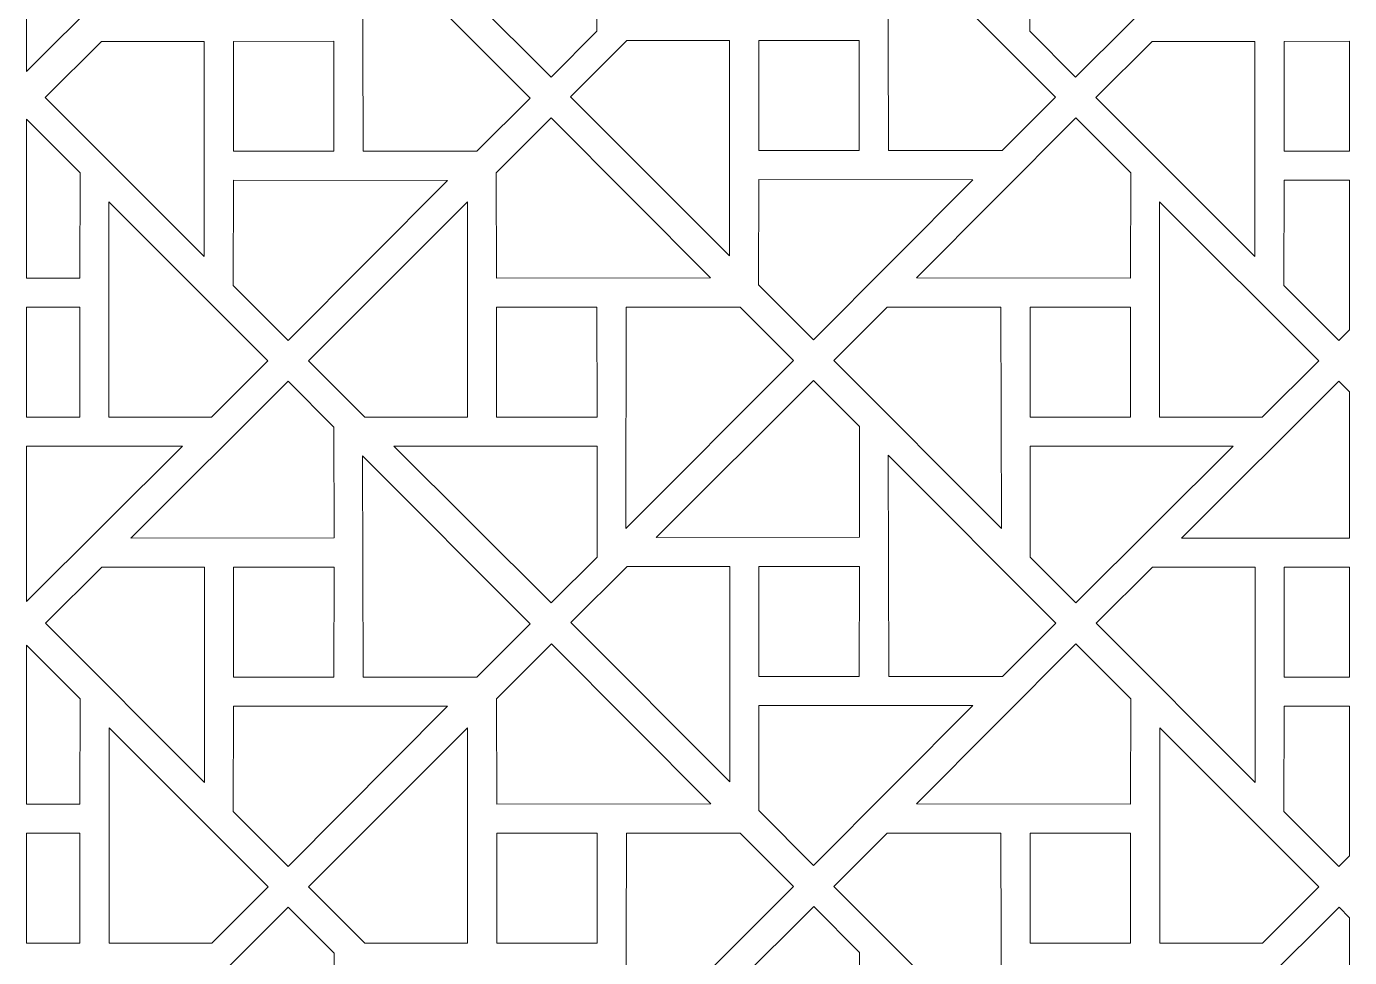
# Model space of a CAD drawing. Header units: centimetres. Extents: x -89 to 89, y -108 to 108.
# Drawn here: x 7.1 to 88.9, y -10.8 to 46.8 of the extents above; entities that cross this region are included whole.
import ezdxf

# ---------------------------------------------------------------- set-up
doc = ezdxf.new("R2010")
doc.units = ezdxf.units.CM
doc.header["$MEASUREMENT"] = 0
doc.layers.add('layer 1', color=7, linetype='Continuous')

msp = doc.modelspace()

# ---------------------------------------------------------------- linework, layer by layer
at = {"layer": 'layer 1', "color": 177, "lineweight": 9}
for points, knots in [([(7.05422, 53.57941), (7.05422, 53.57941), (7.05423, 44.0385), (7.05423, 44.0385), (7.05423, 44.0385), (7.05423, 44.0385), (16.64132, 53.588), (16.64132, 53.588), (16.64132, 53.588), (16.64132, 53.588), (7.05422, 53.57941), (7.05422, 53.57941)], [0, 0, 0, 0, 0.25, 0.25, 0.25, 0.25, 0.5, 0.5, 0.5, 0.5, 1, 1, 1, 1]), ([(42.34293, 53.37431), (42.34293, 53.37431), (42.34163, 46.5216), (42.34163, 46.5216), (42.34163, 46.5216), (42.34163, 46.5216), (39.50972, 43.68529), (39.50972, 43.68529), (39.50972, 43.68529), (39.50972, 43.68529), (29.77126, 53.38555), (29.77126, 53.38555), (29.77126, 53.38555), (29.77126, 53.38555), (42.34293, 53.37431), (42.34293, 53.37431)], [0, 0, 0, 0, 0.2, 0.2, 0.2, 0.2, 0.4, 0.4, 0.4, 0.4, 0.6, 0.6, 0.6, 0.6, 1, 1, 1, 1]), ([(69.12541, 53.37431), (69.12541, 53.37431), (69.12671, 46.5216), (69.12671, 46.5216), (69.12671, 46.5216), (69.12671, 46.5216), (71.95862, 43.68529), (71.95862, 43.68529), (71.95862, 43.68529), (71.95862, 43.68529), (81.69708, 53.38555), (81.69708, 53.38555), (81.69708, 53.38555), (81.69708, 53.38555), (69.12541, 53.37431), (69.12541, 53.37431)], [0, 0, 0, 0, 0.2, 0.2, 0.2, 0.2, 0.4, 0.4, 0.4, 0.4, 0.6, 0.6, 0.6, 0.6, 1, 1, 1, 1]), ([(27.83744, 52.78107), (27.83744, 52.78107), (27.87666, 39.09839), (27.87666, 39.09839), (27.87666, 39.09839), (27.87666, 39.09839), (34.90972, 39.09839), (34.90972, 39.09839), (34.90972, 39.09839), (34.90972, 39.09839), (38.21238, 42.39189), (38.21238, 42.39189), (38.21238, 42.39189), (38.21238, 42.39189), (27.83744, 52.78107), (27.83744, 52.78107)], [0, 0, 0, 0, 0.2, 0.2, 0.2, 0.2, 0.4, 0.4, 0.4, 0.4, 0.6, 0.6, 0.6, 0.6, 1, 1, 1, 1]), ([(60.34101, 52.82541), (60.34101, 52.82541), (60.38023, 39.14273), (60.38023, 39.14273), (60.38023, 39.14273), (60.38023, 39.14273), (67.41329, 39.14273), (67.41329, 39.14273), (67.41329, 39.14273), (67.41329, 39.14273), (70.71595, 42.43623), (70.71595, 42.43623), (70.71595, 42.43623), (70.71595, 42.43623), (60.34101, 52.82541), (60.34101, 52.82541)], [0, 0, 0, 0, 0.2, 0.2, 0.2, 0.2, 0.4, 0.4, 0.4, 0.4, 0.6, 0.6, 0.6, 0.6, 1, 1, 1, 1]), ([(18.05026, 32.58423), (18.05026, 32.58423), (8.21241, 42.42797), (8.21241, 42.42797), (8.21241, 42.42797), (8.21241, 42.42797), (11.69895, 45.89727), (11.69895, 45.89727), (11.69895, 45.89727), (11.69895, 45.89727), (18.05068, 45.89745), (18.05068, 45.89745), (18.05068, 45.89745), (18.05068, 45.89745), (18.05026, 32.58423), (18.05026, 32.58423)], [0, 0, 0, 0, 0.2, 0.2, 0.2, 0.2, 0.4, 0.4, 0.4, 0.4, 0.6, 0.6, 0.6, 0.6, 1, 1, 1, 1]), ([(19.85246, 45.89726), (19.85246, 45.89726), (26.06952, 45.89858), (26.06952, 45.89858), (26.06952, 45.89858), (26.06952, 45.89858), (26.06025, 39.09839), (26.06025, 39.09839), (26.06025, 39.09839), (26.06025, 39.09839), (19.85286, 39.09839), (19.85286, 39.09839), (19.85286, 39.09839), (19.85286, 39.09839), (19.85246, 45.89726), (19.85246, 45.89726)], [0, 0, 0, 0, 0.2, 0.2, 0.2, 0.2, 0.4, 0.4, 0.4, 0.4, 0.6, 0.6, 0.6, 0.6, 1, 1, 1, 1]), ([(50.55383, 32.62857), (50.55383, 32.62857), (40.71598, 42.47231), (40.71598, 42.47231), (40.71598, 42.47231), (40.71598, 42.47231), (44.20252, 45.94161), (44.20252, 45.94161), (44.20252, 45.94161), (44.20252, 45.94161), (50.55425, 45.94179), (50.55425, 45.94179), (50.55425, 45.94179), (50.55425, 45.94179), (50.55383, 32.62857), (50.55383, 32.62857)], [0, 0, 0, 0, 0.2, 0.2, 0.2, 0.2, 0.4, 0.4, 0.4, 0.4, 0.6, 0.6, 0.6, 0.6, 1, 1, 1, 1]), ([(52.35603, 45.9416), (52.35603, 45.9416), (58.57309, 45.94292), (58.57309, 45.94292), (58.57309, 45.94292), (58.57309, 45.94292), (58.56382, 39.14273), (58.56382, 39.14273), (58.56382, 39.14273), (58.56382, 39.14273), (52.35643, 39.14273), (52.35643, 39.14273), (52.35643, 39.14273), (52.35643, 39.14273), (52.35603, 45.9416), (52.35603, 45.9416)], [0, 0, 0, 0, 0.2, 0.2, 0.2, 0.2, 0.4, 0.4, 0.4, 0.4, 0.6, 0.6, 0.6, 0.6, 1, 1, 1, 1]), ([(83.05, 32.58443), (83.05, 32.58443), (73.21215, 42.42817), (73.21215, 42.42817), (73.21215, 42.42817), (73.21215, 42.42817), (76.69869, 45.89747), (76.69869, 45.89747), (76.69869, 45.89747), (76.69869, 45.89747), (83.05042, 45.89765), (83.05042, 45.89765), (83.05042, 45.89765), (83.05042, 45.89765), (83.05, 32.58443), (83.05, 32.58443)], [0, 0, 0, 0, 0.2, 0.2, 0.2, 0.2, 0.4, 0.4, 0.4, 0.4, 0.6, 0.6, 0.6, 0.6, 1, 1, 1, 1]), ([(88.90136, 39.09859), (88.90136, 39.09859), (88.90136, 45.89831), (88.90136, 45.89831), (88.90136, 45.89831), (88.90136, 45.89831), (84.8522, 45.89746), (84.8522, 45.89746), (84.8522, 45.89746), (84.8522, 45.89746), (84.8526, 39.09859), (84.8526, 39.09859), (84.8526, 39.09859), (84.8526, 39.09859), (88.90136, 39.09859), (88.90136, 39.09859)], [0, 0, 0, 0, 0.2, 0.2, 0.2, 0.2, 0.4, 0.4, 0.4, 0.4, 0.6, 0.6, 0.6, 0.6, 1, 1, 1, 1]), ([(7.05421, 41.07959), (7.05421, 41.07959), (7.05423, 31.25418), (7.05423, 31.25418), (7.05423, 31.25418), (7.05423, 31.25418), (10.35194, 31.25076), (10.35194, 31.25076), (10.35194, 31.25076), (10.35194, 31.25076), (10.36995, 37.76101), (10.36995, 37.76101), (10.36995, 37.76101), (10.36995, 37.76101), (7.05421, 41.07959), (7.05421, 41.07959)], [0, 0, 0, 0, 0.2, 0.2, 0.2, 0.2, 0.4, 0.4, 0.4, 0.4, 0.6, 0.6, 0.6, 0.6, 1, 1, 1, 1]), ([(49.37854, 31.26457), (49.37854, 31.26457), (36.13861, 31.25076), (36.13861, 31.25076), (36.13861, 31.25076), (36.13861, 31.25076), (36.1206, 37.76101), (36.1206, 37.76101), (36.1206, 37.76101), (36.1206, 37.76101), (39.52081, 41.16413), (39.52081, 41.16413), (39.52081, 41.16413), (39.52081, 41.16413), (49.37854, 31.26457), (49.37854, 31.26457)], [0, 0, 0, 0, 0.2, 0.2, 0.2, 0.2, 0.4, 0.4, 0.4, 0.4, 0.6, 0.6, 0.6, 0.6, 1, 1, 1, 1]), ([(62.112, 31.26457), (62.112, 31.26457), (75.35193, 31.25076), (75.35193, 31.25076), (75.35193, 31.25076), (75.35193, 31.25076), (75.36994, 37.76101), (75.36994, 37.76101), (75.36994, 37.76101), (75.36994, 37.76101), (71.96973, 41.16413), (71.96973, 41.16413), (71.96973, 41.16413), (71.96973, 41.16413), (62.112, 31.26457), (62.112, 31.26457)], [0, 0, 0, 0, 0.2, 0.2, 0.2, 0.2, 0.4, 0.4, 0.4, 0.4, 0.6, 0.6, 0.6, 0.6, 1, 1, 1, 1]), ([(33.09283, 37.29139), (33.09283, 37.29139), (19.8529, 37.3052), (19.8529, 37.3052), (19.8529, 37.3052), (19.8529, 37.3052), (19.83489, 30.79495), (19.83489, 30.79495), (19.83489, 30.79495), (19.83489, 30.79495), (23.2351, 27.39183), (23.2351, 27.39183), (23.2351, 27.39183), (23.2351, 27.39183), (33.09283, 37.29139), (33.09283, 37.29139)], [0, 0, 0, 0, 0.2, 0.2, 0.2, 0.2, 0.4, 0.4, 0.4, 0.4, 0.6, 0.6, 0.6, 0.6, 1, 1, 1, 1]), ([(65.5964, 37.33573), (65.5964, 37.33573), (52.35647, 37.34954), (52.35647, 37.34954), (52.35647, 37.34954), (52.35647, 37.34954), (52.33846, 30.83929), (52.33846, 30.83929), (52.33846, 30.83929), (52.33846, 30.83929), (55.73867, 27.43617), (55.73867, 27.43617), (55.73867, 27.43617), (55.73867, 27.43617), (65.5964, 37.33573), (65.5964, 37.33573)], [0, 0, 0, 0, 0.2, 0.2, 0.2, 0.2, 0.4, 0.4, 0.4, 0.4, 0.6, 0.6, 0.6, 0.6, 1, 1, 1, 1]), ([(88.90137, 28.06139), (88.90137, 28.06139), (88.90135, 37.30117), (88.90135, 37.30117), (88.90135, 37.30117), (88.90135, 37.30117), (84.85264, 37.3054), (84.85264, 37.3054), (84.85264, 37.3054), (84.85264, 37.3054), (84.83463, 30.79515), (84.83463, 30.79515), (84.83463, 30.79515), (84.83463, 30.79515), (88.23484, 27.39203), (88.23484, 27.39203), (88.23484, 27.39203), (88.23484, 27.39203), (88.90137, 28.06139), (88.90137, 28.06139)], [0, 0, 0, 0, 0.16666667, 0.16666667, 0.16666667, 0.16666667, 0.33333333, 0.33333333, 0.33333333, 0.33333333, 0.5, 0.5, 0.5, 0.5, 0.66666667, 0.66666667, 0.66666667, 0.66666667, 1, 1, 1, 1]), ([(12.15458, 35.97173), (12.15458, 35.97173), (21.99243, 26.12799), (21.99243, 26.12799), (21.99243, 26.12799), (21.99243, 26.12799), (18.50589, 22.65869), (18.50589, 22.65869), (18.50589, 22.65869), (18.50589, 22.65869), (12.15416, 22.65851), (12.15416, 22.65851), (12.15416, 22.65851), (12.15416, 22.65851), (12.15458, 35.97173), (12.15458, 35.97173)], [0, 0, 0, 0, 0.2, 0.2, 0.2, 0.2, 0.4, 0.4, 0.4, 0.4, 0.6, 0.6, 0.6, 0.6, 1, 1, 1, 1]), ([(34.33597, 35.97173), (34.33597, 35.97173), (24.49812, 26.12799), (24.49812, 26.12799), (24.49812, 26.12799), (24.49812, 26.12799), (27.98466, 22.65869), (27.98466, 22.65869), (27.98466, 22.65869), (27.98466, 22.65869), (34.33639, 22.65851), (34.33639, 22.65851), (34.33639, 22.65851), (34.33639, 22.65851), (34.33597, 35.97173), (34.33597, 35.97173)], [0, 0, 0, 0, 0.2, 0.2, 0.2, 0.2, 0.4, 0.4, 0.4, 0.4, 0.6, 0.6, 0.6, 0.6, 1, 1, 1, 1]), ([(77.15457, 35.97173), (77.15457, 35.97173), (86.99242, 26.12799), (86.99242, 26.12799), (86.99242, 26.12799), (86.99242, 26.12799), (83.50588, 22.65869), (83.50588, 22.65869), (83.50588, 22.65869), (83.50588, 22.65869), (77.15415, 22.65851), (77.15415, 22.65851), (77.15415, 22.65851), (77.15415, 22.65851), (77.15457, 35.97173), (77.15457, 35.97173)], [0, 0, 0, 0, 0.2, 0.2, 0.2, 0.2, 0.4, 0.4, 0.4, 0.4, 0.6, 0.6, 0.6, 0.6, 1, 1, 1, 1]), ([(7.05421, 29.45757), (7.05421, 29.45757), (7.05421, 22.65798), (7.05421, 22.65798), (7.05421, 22.65798), (7.05421, 22.65798), (10.35238, 22.6587), (10.35238, 22.6587), (10.35238, 22.6587), (10.35238, 22.6587), (10.35198, 29.45757), (10.35198, 29.45757), (10.35198, 29.45757), (10.35198, 29.45757), (7.05421, 29.45757), (7.05421, 29.45757)], [0, 0, 0, 0, 0.2, 0.2, 0.2, 0.2, 0.4, 0.4, 0.4, 0.4, 0.6, 0.6, 0.6, 0.6, 1, 1, 1, 1]), ([(36.13817, 22.6587), (36.13817, 22.6587), (42.35523, 22.65738), (42.35523, 22.65738), (42.35523, 22.65738), (42.35523, 22.65738), (42.34596, 29.45757), (42.34596, 29.45757), (42.34596, 29.45757), (42.34596, 29.45757), (36.13857, 29.45757), (36.13857, 29.45757), (36.13857, 29.45757), (36.13857, 29.45757), (36.13817, 22.6587), (36.13817, 22.6587)], [0, 0, 0, 0, 0.2, 0.2, 0.2, 0.2, 0.4, 0.4, 0.4, 0.4, 0.6, 0.6, 0.6, 0.6, 1, 1, 1, 1]), ([(44.12315, 15.77489), (44.12315, 15.77489), (44.16237, 29.45757), (44.16237, 29.45757), (44.16237, 29.45757), (44.16237, 29.45757), (51.19543, 29.45757), (51.19543, 29.45757), (51.19543, 29.45757), (51.19543, 29.45757), (54.49809, 26.16407), (54.49809, 26.16407), (54.49809, 26.16407), (54.49809, 26.16407), (44.12315, 15.77489), (44.12315, 15.77489)], [0, 0, 0, 0, 0.2, 0.2, 0.2, 0.2, 0.4, 0.4, 0.4, 0.4, 0.6, 0.6, 0.6, 0.6, 1, 1, 1, 1]), ([(67.36739, 15.77489), (67.36739, 15.77489), (67.32817, 29.45757), (67.32817, 29.45757), (67.32817, 29.45757), (67.32817, 29.45757), (60.29511, 29.45757), (60.29511, 29.45757), (60.29511, 29.45757), (60.29511, 29.45757), (56.99245, 26.16407), (56.99245, 26.16407), (56.99245, 26.16407), (56.99245, 26.16407), (67.36739, 15.77489), (67.36739, 15.77489)], [0, 0, 0, 0, 0.2, 0.2, 0.2, 0.2, 0.4, 0.4, 0.4, 0.4, 0.6, 0.6, 0.6, 0.6, 1, 1, 1, 1]), ([(75.35237, 22.6587), (75.35237, 22.6587), (69.13531, 22.65738), (69.13531, 22.65738), (69.13531, 22.65738), (69.13531, 22.65738), (69.14458, 29.45757), (69.14458, 29.45757), (69.14458, 29.45757), (69.14458, 29.45757), (75.35197, 29.45757), (75.35197, 29.45757), (75.35197, 29.45757), (75.35197, 29.45757), (75.35237, 22.6587), (75.35237, 22.6587)], [0, 0, 0, 0, 0.2, 0.2, 0.2, 0.2, 0.4, 0.4, 0.4, 0.4, 0.6, 0.6, 0.6, 0.6, 1, 1, 1, 1]), ([(26.07942, 15.18165), (26.07942, 15.18165), (26.07812, 22.03436), (26.07812, 22.03436), (26.07812, 22.03436), (26.07812, 22.03436), (23.24621, 24.87067), (23.24621, 24.87067), (23.24621, 24.87067), (23.24621, 24.87067), (13.50775, 15.17041), (13.50775, 15.17041), (13.50775, 15.17041), (13.50775, 15.17041), (26.07942, 15.18165), (26.07942, 15.18165)], [0, 0, 0, 0, 0.2, 0.2, 0.2, 0.2, 0.4, 0.4, 0.4, 0.4, 0.6, 0.6, 0.6, 0.6, 1, 1, 1, 1]), ([(58.58299, 15.22599), (58.58299, 15.22599), (58.58169, 22.0787), (58.58169, 22.0787), (58.58169, 22.0787), (58.58169, 22.0787), (55.74978, 24.91501), (55.74978, 24.91501), (55.74978, 24.91501), (55.74978, 24.91501), (46.01132, 15.21475), (46.01132, 15.21475), (46.01132, 15.21475), (46.01132, 15.21475), (58.58299, 15.22599), (58.58299, 15.22599)], [0, 0, 0, 0, 0.2, 0.2, 0.2, 0.2, 0.4, 0.4, 0.4, 0.4, 0.6, 0.6, 0.6, 0.6, 1, 1, 1, 1]), ([(88.90137, 15.1799), (88.90137, 15.1799), (88.90135, 24.21443), (88.90135, 24.21443), (88.90135, 24.21443), (88.90135, 24.21443), (88.24595, 24.87087), (88.24595, 24.87087), (88.24595, 24.87087), (88.24595, 24.87087), (78.50749, 15.17061), (78.50749, 15.17061), (78.50749, 15.17061), (78.50749, 15.17061), (88.90137, 15.1799), (88.90137, 15.1799)], [0, 0, 0, 0, 0.2, 0.2, 0.2, 0.2, 0.4, 0.4, 0.4, 0.4, 0.6, 0.6, 0.6, 0.6, 1, 1, 1, 1]), ([(7.05421, 20.85578), (7.05421, 20.85578), (7.05422, 11.24833), (7.05422, 11.24833), (7.05422, 11.24833), (7.05422, 11.24833), (16.70819, 20.86444), (16.70819, 20.86444), (16.70819, 20.86444), (16.70819, 20.86444), (7.05421, 20.85578), (7.05421, 20.85578)], [0, 0, 0, 0, 0.25, 0.25, 0.25, 0.25, 0.5, 0.5, 0.5, 0.5, 1, 1, 1, 1]), ([(42.35403, 20.8532), (42.35403, 20.8532), (42.35273, 14.00049), (42.35273, 14.00049), (42.35273, 14.00049), (42.35273, 14.00049), (39.52082, 11.16418), (39.52082, 11.16418), (39.52082, 11.16418), (39.52082, 11.16418), (29.78236, 20.86444), (29.78236, 20.86444), (29.78236, 20.86444), (29.78236, 20.86444), (42.35403, 20.8532), (42.35403, 20.8532)], [0, 0, 0, 0, 0.2, 0.2, 0.2, 0.2, 0.4, 0.4, 0.4, 0.4, 0.6, 0.6, 0.6, 0.6, 1, 1, 1, 1]), ([(69.13651, 20.8532), (69.13651, 20.8532), (69.13781, 14.00049), (69.13781, 14.00049), (69.13781, 14.00049), (69.13781, 14.00049), (71.96972, 11.16418), (71.96972, 11.16418), (71.96972, 11.16418), (71.96972, 11.16418), (81.70818, 20.86444), (81.70818, 20.86444), (81.70818, 20.86444), (81.70818, 20.86444), (69.13651, 20.8532), (69.13651, 20.8532)], [0, 0, 0, 0, 0.2, 0.2, 0.2, 0.2, 0.4, 0.4, 0.4, 0.4, 0.6, 0.6, 0.6, 0.6, 1, 1, 1, 1]), ([(27.84854, 20.25996), (27.84854, 20.25996), (27.88776, 6.57728), (27.88776, 6.57728), (27.88776, 6.57728), (27.88776, 6.57728), (34.92082, 6.57728), (34.92082, 6.57728), (34.92082, 6.57728), (34.92082, 6.57728), (38.22348, 9.87078), (38.22348, 9.87078), (38.22348, 9.87078), (38.22348, 9.87078), (27.84854, 20.25996), (27.84854, 20.25996)], [0, 0, 0, 0, 0.2, 0.2, 0.2, 0.2, 0.4, 0.4, 0.4, 0.4, 0.6, 0.6, 0.6, 0.6, 1, 1, 1, 1]), ([(60.35211, 20.3043), (60.35211, 20.3043), (60.39133, 6.62162), (60.39133, 6.62162), (60.39133, 6.62162), (60.39133, 6.62162), (67.42439, 6.62162), (67.42439, 6.62162), (67.42439, 6.62162), (67.42439, 6.62162), (70.72705, 9.91512), (70.72705, 9.91512), (70.72705, 9.91512), (70.72705, 9.91512), (60.35211, 20.3043), (60.35211, 20.3043)], [0, 0, 0, 0, 0.2, 0.2, 0.2, 0.2, 0.4, 0.4, 0.4, 0.4, 0.6, 0.6, 0.6, 0.6, 1, 1, 1, 1]), ([(18.06136, 0.06312), (18.06136, 0.06312), (8.22351, 9.90686), (8.22351, 9.90686), (8.22351, 9.90686), (8.22351, 9.90686), (11.71005, 13.37616), (11.71005, 13.37616), (11.71005, 13.37616), (11.71005, 13.37616), (18.06178, 13.37634), (18.06178, 13.37634), (18.06178, 13.37634), (18.06178, 13.37634), (18.06136, 0.06312), (18.06136, 0.06312)], [0, 0, 0, 0, 0.2, 0.2, 0.2, 0.2, 0.4, 0.4, 0.4, 0.4, 0.6, 0.6, 0.6, 0.6, 1, 1, 1, 1]), ([(19.86356, 13.37615), (19.86356, 13.37615), (26.08062, 13.37747), (26.08062, 13.37747), (26.08062, 13.37747), (26.08062, 13.37747), (26.07135, 6.57728), (26.07135, 6.57728), (26.07135, 6.57728), (26.07135, 6.57728), (19.86396, 6.57728), (19.86396, 6.57728), (19.86396, 6.57728), (19.86396, 6.57728), (19.86356, 13.37615), (19.86356, 13.37615)], [0, 0, 0, 0, 0.2, 0.2, 0.2, 0.2, 0.4, 0.4, 0.4, 0.4, 0.6, 0.6, 0.6, 0.6, 1, 1, 1, 1]), ([(50.56493, 0.10746), (50.56493, 0.10746), (40.72708, 9.9512), (40.72708, 9.9512), (40.72708, 9.9512), (40.72708, 9.9512), (44.21362, 13.4205), (44.21362, 13.4205), (44.21362, 13.4205), (44.21362, 13.4205), (50.56535, 13.42068), (50.56535, 13.42068), (50.56535, 13.42068), (50.56535, 13.42068), (50.56493, 0.10746), (50.56493, 0.10746)], [0, 0, 0, 0, 0.2, 0.2, 0.2, 0.2, 0.4, 0.4, 0.4, 0.4, 0.6, 0.6, 0.6, 0.6, 1, 1, 1, 1]), ([(52.36713, 13.42049), (52.36713, 13.42049), (58.58419, 13.42181), (58.58419, 13.42181), (58.58419, 13.42181), (58.58419, 13.42181), (58.57492, 6.62162), (58.57492, 6.62162), (58.57492, 6.62162), (58.57492, 6.62162), (52.36753, 6.62162), (52.36753, 6.62162), (52.36753, 6.62162), (52.36753, 6.62162), (52.36713, 13.42049), (52.36713, 13.42049)], [0, 0, 0, 0, 0.2, 0.2, 0.2, 0.2, 0.4, 0.4, 0.4, 0.4, 0.6, 0.6, 0.6, 0.6, 1, 1, 1, 1]), ([(83.0611, 0.06332), (83.0611, 0.06332), (73.22325, 9.90706), (73.22325, 9.90706), (73.22325, 9.90706), (73.22325, 9.90706), (76.70979, 13.37636), (76.70979, 13.37636), (76.70979, 13.37636), (76.70979, 13.37636), (83.06152, 13.37654), (83.06152, 13.37654), (83.06152, 13.37654), (83.06152, 13.37654), (83.0611, 0.06332), (83.0611, 0.06332)], [0, 0, 0, 0, 0.2, 0.2, 0.2, 0.2, 0.4, 0.4, 0.4, 0.4, 0.6, 0.6, 0.6, 0.6, 1, 1, 1, 1]), ([(88.90136, 6.57748), (88.90136, 6.57748), (88.90136, 13.3772), (88.90136, 13.3772), (88.90136, 13.3772), (88.90136, 13.3772), (84.8633, 13.37635), (84.8633, 13.37635), (84.8633, 13.37635), (84.8633, 13.37635), (84.8637, 6.57748), (84.8637, 6.57748), (84.8637, 6.57748), (84.8637, 6.57748), (88.90136, 6.57748), (88.90136, 6.57748)], [0, 0, 0, 0, 0.2, 0.2, 0.2, 0.2, 0.4, 0.4, 0.4, 0.4, 0.6, 0.6, 0.6, 0.6, 1, 1, 1, 1]), ([(7.05422, 8.55853), (7.05422, 8.55853), (10.37706, 5.23285), (10.37706, 5.23285), (10.37706, 5.23285), (10.37706, 5.23285), (10.35905, -1.2774), (10.35905, -1.2774), (10.35905, -1.2774), (10.35905, -1.2774), (7.05422, -1.27397), (7.05422, -1.27397), (7.05422, -1.27397), (7.05422, -1.27397), (7.05422, 8.55853), (7.05422, 8.55853)], [0, 0, 0, 0, 0.2, 0.2, 0.2, 0.2, 0.4, 0.4, 0.4, 0.4, 0.6, 0.6, 0.6, 0.6, 1, 1, 1, 1]), ([(49.38565, -1.26359), (49.38565, -1.26359), (36.14572, -1.2774), (36.14572, -1.2774), (36.14572, -1.2774), (36.14572, -1.2774), (36.12771, 5.23285), (36.12771, 5.23285), (36.12771, 5.23285), (36.12771, 5.23285), (39.52792, 8.63597), (39.52792, 8.63597), (39.52792, 8.63597), (39.52792, 8.63597), (49.38565, -1.26359), (49.38565, -1.26359)], [0, 0, 0, 0, 0.2, 0.2, 0.2, 0.2, 0.4, 0.4, 0.4, 0.4, 0.6, 0.6, 0.6, 0.6, 1, 1, 1, 1]), ([(62.11911, -1.26359), (62.11911, -1.26359), (75.35904, -1.2774), (75.35904, -1.2774), (75.35904, -1.2774), (75.35904, -1.2774), (75.37705, 5.23285), (75.37705, 5.23285), (75.37705, 5.23285), (75.37705, 5.23285), (71.97684, 8.63597), (71.97684, 8.63597), (71.97684, 8.63597), (71.97684, 8.63597), (62.11911, -1.26359), (62.11911, -1.26359)], [0, 0, 0, 0, 0.2, 0.2, 0.2, 0.2, 0.4, 0.4, 0.4, 0.4, 0.6, 0.6, 0.6, 0.6, 1, 1, 1, 1]), ([(33.10393, 4.77028), (33.10393, 4.77028), (19.864, 4.78409), (19.864, 4.78409), (19.864, 4.78409), (19.864, 4.78409), (19.84599, -1.72616), (19.84599, -1.72616), (19.84599, -1.72616), (19.84599, -1.72616), (23.2462, -5.12928), (23.2462, -5.12928), (23.2462, -5.12928), (23.2462, -5.12928), (33.10393, 4.77028), (33.10393, 4.77028)], [0, 0, 0, 0, 0.2, 0.2, 0.2, 0.2, 0.4, 0.4, 0.4, 0.4, 0.6, 0.6, 0.6, 0.6, 1, 1, 1, 1]), ([(65.6075, 4.81462), (65.6075, 4.81462), (52.36757, 4.82843), (52.36757, 4.82843), (52.36757, 4.82843), (52.36757, 4.82843), (52.34956, -1.68182), (52.34956, -1.68182), (52.34956, -1.68182), (52.34956, -1.68182), (55.74977, -5.08494), (55.74977, -5.08494), (55.74977, -5.08494), (55.74977, -5.08494), (65.6075, 4.81462), (65.6075, 4.81462)], [0, 0, 0, 0, 0.2, 0.2, 0.2, 0.2, 0.4, 0.4, 0.4, 0.4, 0.6, 0.6, 0.6, 0.6, 1, 1, 1, 1]), ([(88.90137, -4.47087), (88.90137, -4.47087), (88.90135, 4.78007), (88.90135, 4.78007), (88.90135, 4.78007), (88.90135, 4.78007), (84.86374, 4.78429), (84.86374, 4.78429), (84.86374, 4.78429), (84.86374, 4.78429), (84.84573, -1.72596), (84.84573, -1.72596), (84.84573, -1.72596), (84.84573, -1.72596), (88.24594, -5.12908), (88.24594, -5.12908), (88.24594, -5.12908), (88.24594, -5.12908), (88.90137, -4.47087), (88.90137, -4.47087)], [0, 0, 0, 0, 0.16666667, 0.16666667, 0.16666667, 0.16666667, 0.33333333, 0.33333333, 0.33333333, 0.33333333, 0.5, 0.5, 0.5, 0.5, 0.66666667, 0.66666667, 0.66666667, 0.66666667, 1, 1, 1, 1]), ([(12.16169, 3.44357), (12.16169, 3.44357), (21.99954, -6.40017), (21.99954, -6.40017), (21.99954, -6.40017), (21.99954, -6.40017), (18.513, -9.86947), (18.513, -9.86947), (18.513, -9.86947), (18.513, -9.86947), (12.16127, -9.86965), (12.16127, -9.86965), (12.16127, -9.86965), (12.16127, -9.86965), (12.16169, 3.44357), (12.16169, 3.44357)], [0, 0, 0, 0, 0.2, 0.2, 0.2, 0.2, 0.4, 0.4, 0.4, 0.4, 0.6, 0.6, 0.6, 0.6, 1, 1, 1, 1]), ([(34.34308, 3.44357), (34.34308, 3.44357), (24.50523, -6.40017), (24.50523, -6.40017), (24.50523, -6.40017), (24.50523, -6.40017), (27.99177, -9.86947), (27.99177, -9.86947), (27.99177, -9.86947), (27.99177, -9.86947), (34.3435, -9.86965), (34.3435, -9.86965), (34.3435, -9.86965), (34.3435, -9.86965), (34.34308, 3.44357), (34.34308, 3.44357)], [0, 0, 0, 0, 0.2, 0.2, 0.2, 0.2, 0.4, 0.4, 0.4, 0.4, 0.6, 0.6, 0.6, 0.6, 1, 1, 1, 1]), ([(77.16168, 3.44357), (77.16168, 3.44357), (86.99953, -6.40017), (86.99953, -6.40017), (86.99953, -6.40017), (86.99953, -6.40017), (83.51299, -9.86947), (83.51299, -9.86947), (83.51299, -9.86947), (83.51299, -9.86947), (77.16126, -9.86965), (77.16126, -9.86965), (77.16126, -9.86965), (77.16126, -9.86965), (77.16168, 3.44357), (77.16168, 3.44357)], [0, 0, 0, 0, 0.2, 0.2, 0.2, 0.2, 0.4, 0.4, 0.4, 0.4, 0.6, 0.6, 0.6, 0.6, 1, 1, 1, 1]), ([(7.05423, -3.07059), (7.05423, -3.07059), (10.35909, -3.07059), (10.35909, -3.07059), (10.35909, -3.07059), (10.35909, -3.07059), (10.35949, -9.86946), (10.35949, -9.86946), (10.35949, -9.86946), (10.35949, -9.86946), (7.05422, -9.87018), (7.05422, -9.87018), (7.05422, -9.87018), (7.05422, -9.87018), (7.05423, -3.07059), (7.05423, -3.07059)], [0, 0, 0, 0, 0.2, 0.2, 0.2, 0.2, 0.4, 0.4, 0.4, 0.4, 0.6, 0.6, 0.6, 0.6, 1, 1, 1, 1]), ([(36.14528, -9.86946), (36.14528, -9.86946), (42.36234, -9.87078), (42.36234, -9.87078), (42.36234, -9.87078), (42.36234, -9.87078), (42.35307, -3.07059), (42.35307, -3.07059), (42.35307, -3.07059), (42.35307, -3.07059), (36.14568, -3.07059), (36.14568, -3.07059), (36.14568, -3.07059), (36.14568, -3.07059), (36.14528, -9.86946), (36.14528, -9.86946)], [0, 0, 0, 0, 0.2, 0.2, 0.2, 0.2, 0.4, 0.4, 0.4, 0.4, 0.6, 0.6, 0.6, 0.6, 1, 1, 1, 1]), ([(44.13026, -16.75327), (44.13026, -16.75327), (44.16948, -3.07059), (44.16948, -3.07059), (44.16948, -3.07059), (44.16948, -3.07059), (51.20254, -3.07059), (51.20254, -3.07059), (51.20254, -3.07059), (51.20254, -3.07059), (54.5052, -6.36409), (54.5052, -6.36409), (54.5052, -6.36409), (54.5052, -6.36409), (44.13026, -16.75327), (44.13026, -16.75327)], [0, 0, 0, 0, 0.2, 0.2, 0.2, 0.2, 0.4, 0.4, 0.4, 0.4, 0.6, 0.6, 0.6, 0.6, 1, 1, 1, 1]), ([(67.3745, -16.75327), (67.3745, -16.75327), (67.33528, -3.07059), (67.33528, -3.07059), (67.33528, -3.07059), (67.33528, -3.07059), (60.30222, -3.07059), (60.30222, -3.07059), (60.30222, -3.07059), (60.30222, -3.07059), (56.99956, -6.36409), (56.99956, -6.36409), (56.99956, -6.36409), (56.99956, -6.36409), (67.3745, -16.75327), (67.3745, -16.75327)], [0, 0, 0, 0, 0.2, 0.2, 0.2, 0.2, 0.4, 0.4, 0.4, 0.4, 0.6, 0.6, 0.6, 0.6, 1, 1, 1, 1]), ([(75.35948, -9.86946), (75.35948, -9.86946), (69.14242, -9.87078), (69.14242, -9.87078), (69.14242, -9.87078), (69.14242, -9.87078), (69.15169, -3.07059), (69.15169, -3.07059), (69.15169, -3.07059), (69.15169, -3.07059), (75.35908, -3.07059), (75.35908, -3.07059), (75.35908, -3.07059), (75.35908, -3.07059), (75.35948, -9.86946), (75.35948, -9.86946)], [0, 0, 0, 0, 0.2, 0.2, 0.2, 0.2, 0.4, 0.4, 0.4, 0.4, 0.6, 0.6, 0.6, 0.6, 1, 1, 1, 1]), ([(26.08653, -17.34651), (26.08653, -17.34651), (26.08523, -10.4938), (26.08523, -10.4938), (26.08523, -10.4938), (26.08523, -10.4938), (23.25332, -7.65749), (23.25332, -7.65749), (23.25332, -7.65749), (23.25332, -7.65749), (13.51486, -17.35775), (13.51486, -17.35775), (13.51486, -17.35775), (13.51486, -17.35775), (26.08653, -17.34651), (26.08653, -17.34651)], [0, 0, 0, 0, 0.2, 0.2, 0.2, 0.2, 0.4, 0.4, 0.4, 0.4, 0.6, 0.6, 0.6, 0.6, 1, 1, 1, 1]), ([(58.5901, -17.30217), (58.5901, -17.30217), (58.5888, -10.44946), (58.5888, -10.44946), (58.5888, -10.44946), (58.5888, -10.44946), (55.75689, -7.61315), (55.75689, -7.61315), (55.75689, -7.61315), (55.75689, -7.61315), (46.01843, -17.31341), (46.01843, -17.31341), (46.01843, -17.31341), (46.01843, -17.31341), (58.5901, -17.30217), (58.5901, -17.30217)], [0, 0, 0, 0, 0.2, 0.2, 0.2, 0.2, 0.4, 0.4, 0.4, 0.4, 0.6, 0.6, 0.6, 0.6, 1, 1, 1, 1]), ([(88.90136, -17.34827), (88.90136, -17.34827), (88.90135, -8.30659), (88.90135, -8.30659), (88.90135, -8.30659), (88.90135, -8.30659), (88.25306, -7.65729), (88.25306, -7.65729), (88.25306, -7.65729), (88.25306, -7.65729), (78.5146, -17.35755), (78.5146, -17.35755), (78.5146, -17.35755), (78.5146, -17.35755), (88.90136, -17.34827), (88.90136, -17.34827)], [0, 0, 0, 0, 0.2, 0.2, 0.2, 0.2, 0.4, 0.4, 0.4, 0.4, 0.6, 0.6, 0.6, 0.6, 1, 1, 1, 1])]:
    msp.add_open_spline(points, degree=3, knots=knots, dxfattribs=at)

doc.saveas('drawing.dxf')
